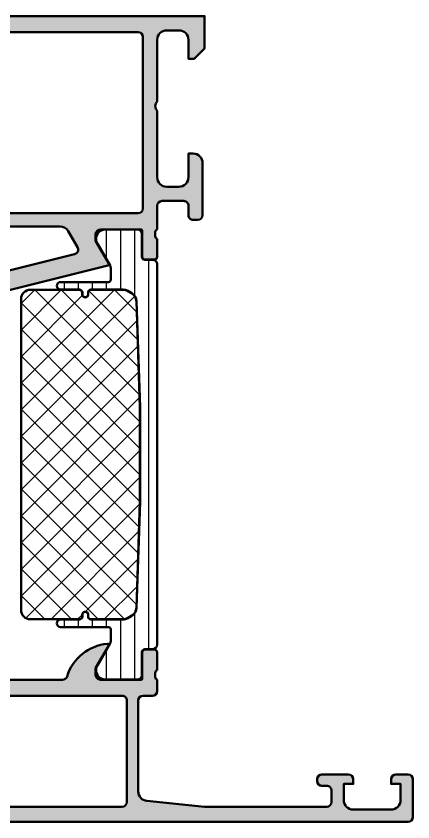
# Model space of a CAD drawing. Extents: x -30 to 68, y 0 to 85.
# Drawn here: x 26.1 to 68, y 0 to 85 of the extents above; entities that cross this region are included whole.
import ezdxf

# ---------------------------------------------------------------- set-up
doc = ezdxf.new("R2010")
doc.units = 0
for name, color, linetype, lineweight in [('0S-Alu contour', 7, 'Continuous', 50), ('0S-Alu hatch', 252, 'Continuous', 25), ('0S-Plastic contour', 254, 'Continuous', 50), ('0S-Plastic hatch', 253, 'Continuous', 25), ('0S-PT contour', 91, 'Continuous', 50), ('0S-PT hatch', 103, 'Continuous', 25)]:
    doc.layers.add(name, color=color, linetype=linetype, lineweight=lineweight)

# ---------------------------------------------------------------- blocks, each defined once
blk = doc.blocks.new('333200__865BCB11_FC68_4D85_B80E_18D8D9CD82C4_')
at = {"layer": '0S-Alu hatch'}
h = blk.add_hatch(color=256, dxfattribs=at)
edge = h.paths.add_edge_path()
edge.add_ellipse((-28.49997071521954, 83.50000000000003), major_axis=(-1.500000000000007, 0), ratio=1, start_angle=270.0000000000003, end_angle=360, ccw=False)
edge.add_line((-28.49997071521955, 85.00000000000003), (46, 85.00000000000001))
edge.add_line((46, 85.00000000000001), (46, 81.60000000000005))
edge.add_line((46, 81.60000000000005), (44.89999999999997, 80.50000000000001))
edge.add_line((44.89999999999997, 80.50000000000001), (44.30000000000006, 80.50000000000001))
edge.add_line((44.30000000000006, 80.50000000000001), (44.30000000000006, 82.50000000000006))
edge.add_arc((43.30000000000002, 82.49999999999999), 1.000000000000042, 0, 90.00000000000406)
edge.add_line((43.29999999999995, 83.50000000000003), (42.00000000000011, 83.50000000000003))
edge.add_arc((41.99999999999998, 82.49999999999991), 1.000000000000099, 89.99999999999265, 180)
edge.add_line((40.99999999999988, 82.49999999999991), (41, 76.00000000000001))
edge.add_arc((41.52499999999998, 75.50000000000001), 0.7249999999999835, 136.3971810272951, 223.6028189727048)
edge.add_line((41, 75.00000000000001), (41, 67.99999999999986))
edge.add_arc((41.9999999999998, 67.99999999999982), 0.999999999999801, 180, 269.9999999999984)
edge.add_line((41.99999999999977, 67.00000000000001), (43.29999999999995, 67.00000000000001))
edge.add_arc((43.30000000000004, 68.00000000000004), 1.000000000000028, 269.9999999999951, 360)
edge.add_line((44.30000000000006, 68.00000000000004), (44.30000000000006, 70.50000000000003))
edge.add_line((44.30000000000006, 70.50000000000003), (44.79999999999995, 70.50000000000001))
edge.add_ellipse((44.79999999999995, 69.50000000000001), major_axis=(-1, 0), ratio=1, start_angle=180, end_angle=270.0000000000004, ccw=False)
edge.add_line((45.79999999999995, 69.50000000000001), (45.80000000000007, 63.99999999999997))
edge.add_ellipse((45.30000000000014, 63.99999999999995), major_axis=(-0.499999999999929, 0), ratio=1, start_angle=90.00000000000489, end_angle=180, ccw=False)
edge.add_line((45.30000000000018, 63.50000000000003), (44.80000000000006, 63.50000000000003))
edge.add_ellipse((44.79999999999999, 63.99999999999995), major_axis=(-0.499999999999929, 0), ratio=1, start_angle=0, end_angle=90.00000000000807, ccw=False)
edge.add_line((44.30000000000006, 63.99999999999995), (44.30000000000006, 64.99999999999994))
edge.add_arc((43.79999999999998, 64.99999999999994), 0.5000000000000853, 0, 90.00000000000325)
edge.add_line((43.79999999999995, 65.50000000000003), (41.5, 65.50000000000006))
edge.add_arc((41.50000000000004, 65), 0.500000000000057, 90.0000000000057, 180)
edge.add_line((40.99999999999999, 65), (41, 62.49999999999992))
edge.add_arc((41.07883644654308, 62.23247940800697), 0.2788950563272897, 106.41987641951, 181.1645893741191)
edge.add_line((40.79999900000018, 62.22681100000849), (40.79999900000006, 61.77321700000831))
edge.add_arc((41.07886709564304, 61.76755634053125), 0.2789255417369589, 178.8371299271109, 253.5754054446349)
edge.add_line((40.99999999999988, 61.50001300000851), (41, 59.62000199999995))
edge.add_ellipse((40.69999999999998, 59.62000199999998), major_axis=(-0.3000000000000184, 0), ratio=1, start_angle=89.99999999999062, end_angle=180, ccw=False)
edge.add_line((40.69999999999993, 59.32000199999996), (39.72002568095741, 59.32000199999996))
edge.add_ellipse((39.72002568095727, 59.620002), major_axis=(-0.3000000000000398, 0), ratio=1, start_angle=0, end_angle=90.00000000002723, ccw=False)
edge.add_line((39.42002568095722, 59.620002), (39.42002568095722, 62.37999999999984))
edge.add_arc((39.3000256809571, 62.37999999999986), 0.1200000000001253, 0, 89.99999999994233)
edge.add_line((39.30002568095722, 62.49999999999999), (35, 62.49999999999997))
edge.add_arc((35, 61.99999999999997), 0.5, 90, 180)
edge.add_line((34.5, 61.99999999999997), (34.5, 61.30000000000018))
edge.add_line((34.5, 61.30000000000018), (35.8815776864451, 58.90682800542514))
edge.add_ellipse((35.7624848946392, 58.83807576189717), major_axis=(-0.1375135049740732, 0), ratio=1, start_angle=103.86020695477919, end_angle=209.9978307071001, ccw=False)
edge.add_line((35.7954267777078, 58.70456622519604), (10.9698395281797, 52.51485213686205))
edge.add_ellipse((10.8488785803799, 53.00000000000022), major_axis=(-0.5000000000001704, 0), ratio=1, start_angle=90.00000000000688, end_angle=103.9999999999917, ccw=False)
edge.add_line((10.84887858037996, 52.50000000000006), (8.00002928478034, 52.50000000000004))
edge.add_arc((8.000029284780238, 51.99999999999935), 0.5000000000006964, 89.99999999998862, 162.2515836439125)
edge.add_ellipse((2.761806043606386, 53.67660886184708), major_axis=(-4.999999999999328, 0), ratio=1, start_angle=95.62257755079702, end_angle=162.2515836439326, ccw=False)
edge.add_ellipse((3.238149069428742, 48.83811978464819), major_axis=(-0.1381197846482005, 0), ratio=1, start_angle=-30.000000000033026, end_angle=95.62257755078667, ccw=False)
edge.add_line((3.118533827158202, 48.90717967697235), (4.500029284780453, 51.29999999999995))
edge.add_line((4.500029284780453, 51.29999999999995), (4.500029284780453, 52.00000000000017))
edge.add_arc((4.000029284780573, 52.00000000000017), 0.4999999999998792, 0, 90.00000000000081)
edge.add_line((4.000029284780566, 52.50000000000004), (-0.2999963961769936, 52.5))
edge.add_arc((-0.2999963961769083, 52.38000000000014), 0.1199999999998553, 90.00000000004071, 180)
edge.add_line((-0.4199963961767637, 52.38000000000014), (-0.4199963961767708, 49.62000200000002))
edge.add_ellipse((-0.7199963961767651, 49.62000200000011), major_axis=(-0.2999999999999943, 0), ratio=1, start_angle=89.9999999999859, end_angle=180, ccw=False)
edge.add_line((-0.7199963961768391, 49.32000200000011), (-1.699970715219592, 49.32000200000013))
edge.add_ellipse((-1.699970715219613, 49.62000200000006), major_axis=(-0.2999999999999332, 0), ratio=1, start_angle=0, end_angle=90.00000000000409, ccw=False)
edge.add_line((-1.999970715219546, 49.62000200000006), (-1.999970715219546, 51.50001300000859))
edge.add_arc((-2.078837810862722, 51.76755634053147), 0.2789255417370918, 286.4245945553599, 361.1628700728982)
edge.add_line((-1.799969715219613, 51.77321700000859), (-1.799969715219617, 52.22681100000908))
edge.add_arc((-2.078807161762327, 52.23247940800746), 0.2788950563270969, 358.8354106259, 433.5801235805186)
edge.add_line((-1.999970715219431, 52.50000000000026), (-1.999970715219546, 57.50000000000004))
edge.add_ellipse((-1.499970715219482, 57.49999999999992), major_axis=(-0.500000000000065, 0), ratio=1, start_angle=269.99999999996834, end_angle=360, ccw=False)
edge.add_line((-1.499970715219205, 57.99999999999998), (-0.6999707152194788, 57.99999999999998))
edge.add_ellipse((-0.6999707152195621, 57.4999999999999), major_axis=(-0.5000000000000853, 0), ratio=1, start_angle=180, end_angle=269.99999999999045, ccw=False)
edge.add_line((-0.1999707152194787, 57.4999999999999), (-0.1999707152192513, 55.50000000000004))
edge.add_arc((0.3000292847808907, 55.50000000000014), 0.5000000000001421, 180, 270.0000000000097)
edge.add_line((0.3000292847809757, 55), (1.300029284780748, 55.00000000000001))
edge.add_line((1.300029284780748, 55.00000000000001), (1.800029284780634, 54.50000000000002))
edge.add_line((1.800029284780634, 54.50000000000002), (6.300029284779043, 54.50000000000028))
edge.add_arc((6.30002928477937, 55.00000000000155), 0.5000000000012648, 269.9999999999625, 360)
edge.add_line((6.800029284780634, 55.00000000000155), (6.800029284780634, 57.29999999999964))
edge.add_arc((6.300029284780578, 57.29999999999972), 0.500000000000057, 0, 89.99999999999349)
edge.add_line((6.300029284780634, 57.79999999999977), (3.80002928478018, 57.79999999999978))
edge.add_ellipse((3.800029284780284, 58.30000000000011), major_axis=(-0.5000000000003268, 0), ratio=1, start_angle=0, end_angle=89.99999999998812, ccw=False)
edge.add_line((3.300029284779952, 58.3000000000001), (3.300029284779952, 58.77766912531526))
edge.add_ellipse((3.800029284781705, 58.77766912531428), major_axis=(-0.5000000000017524, 0), ratio=1, start_angle=314.9999999998905, end_angle=360, ccw=False)
edge.add_line((3.446475894187869, 59.13122251590947), (3.800029284780634, 59.4999999999998))
edge.add_line((3.800029284780634, 59.4999999999998), (4.30002928478018, 59.49999999999987))
edge.add_line((4.30002928478018, 59.49999999999987), (4.300029284780066, 58.79999999999974))
edge.add_line((4.300029284780066, 58.79999999999974), (6.300029284780748, 58.79999999999974))
edge.add_arc((6.300029284780706, 59.29999999999967), 0.499999999999929, 270.0000000000049, 360)
edge.add_line((6.800029284780634, 59.29999999999967), (6.800029284780748, 74.69999999999953))
edge.add_arc((6.300029284780727, 74.69999999999965), 0.5000000000000214, 0, 89.99999999998452)
edge.add_line((6.300029284780862, 75.19999999999968), (4.300029284780066, 75.19999999999963))
edge.add_line((4.300029284780066, 75.19999999999963), (4.300029284780293, 74.49999999999952))
edge.add_line((4.300029284780293, 74.49999999999952), (3.800029284780521, 74.49999999999957))
edge.add_line((3.800029284780521, 74.49999999999957), (3.446475894187869, 74.86877748408993))
edge.add_ellipse((3.800029284782559, 75.22233087468548), major_axis=(-0.5000000000026111, 0), ratio=1, start_angle=0, end_angle=45.00000000006969, ccw=False)
edge.add_line((3.300029284779952, 75.22233087468547), (3.30002928478018, 75.69999999999978))
edge.add_ellipse((3.800029284780045, 75.69999999999986), major_axis=(-0.499999999999865, 0), ratio=1, start_angle=270.0000000000236, end_angle=360, ccw=False)
edge.add_line((3.800029284779839, 76.19999999999973), (6.300029284780521, 76.19999999999983))
edge.add_arc((6.300029284780563, 76.6999999999999), 0.500000000000071, 269.9999999999951, 360)
edge.add_line((6.800029284780634, 76.6999999999999), (6.800029284780407, 81.50000000000011))
edge.add_arc((5.300029284780535, 81.50000000000018), 1.499999999999872, 0, 90.00000000000055)
edge.add_line((5.300029284780521, 83.00000000000004), (1.800029284780521, 83.00000000000004))
edge.add_arc((1.800029284780549, 82.50000000000003), 0.5000000000000285, 90.00000000000325, 180)
edge.add_line((1.300029284780521, 82.50000000000003), (1.300029284780634, 79.50000000000001))
edge.add_ellipse((0.8000292847805894, 79.50000000000009), major_axis=(-0.5000000000000455, 0), ratio=1, start_angle=89.99999999999221, end_angle=180, ccw=False)
edge.add_line((0.800029284780521, 79.00000000000006), (0.3000292847805213, 79.00000000000001))
edge.add_arc((0.3000292847806349, 78.50000000000011), 0.4999999999998864, 90.00000000001303, 180)
edge.add_line((-0.1999707152192513, 78.50000000000011), (-0.199970715219365, 76.49999999999952))
edge.add_ellipse((-0.6999707152190834, 76.49999999999977), major_axis=(-0.4999999999997183, 0), ratio=1, start_angle=89.99999999996771, end_angle=180, ccw=False)
edge.add_line((-0.6999707152193652, 76.00000000000006), (-1.49997071521966, 76.00000000000001))
edge.add_ellipse((-1.499970715219614, 76.49999999999994), major_axis=(-0.499999999999929, 0), ratio=1, start_angle=0, end_angle=89.99999999999471, ccw=False)
edge.add_line((-1.999970715219546, 76.49999999999994), (-1.999970715219092, 81.00000000000021))
edge.add_ellipse((-1.499970715219373, 81.00000000000028), major_axis=(-0.4999999999997187, 0), ratio=1, start_angle=269.9999999999808, end_angle=360, ccw=False)
edge.add_line((-1.499970715219205, 81.50000000000001), (-1.199970715219251, 81.49999999999999))
edge.add_arc((-1.199970715219166, 81.99999999999979), 0.4999999999998011, 269.9999999999902, 360)
edge.add_line((-0.699970715219365, 81.99999999999979), (-0.699970715219365, 82.49999999999945))
edge.add_arc((-1.199970715219706, 82.49999999999969), 0.5000000000003411, 0, 89.99999999997395)
edge.add_line((-1.199970715219478, 83.00000000000001), (-20.49997071522, 82.99999999999962))
edge.add_arc((-20.49997071522005, 82.50000000000011), 0.4999999999995027, 89.99999999999511, 180)
edge.add_line((-20.99997071521955, 82.50000000000011), (-20.99997071521955, 82.00000000000006))
edge.add_arc((-20.49997071521946, 82.00000000000009), 0.5000000000000853, 180, 270.0000000000033)
edge.add_line((-20.49997071521943, 81.5), (-20.19997071521948, 81.50000000000001))
edge.add_ellipse((-20.19997071521948, 81.00000000000001), major_axis=(-0.5, 0), ratio=1, start_angle=90, end_angle=270, ccw=False)
edge.add_line((-20.19997071521948, 80.50000000000001), (-22.99997071521943, 80.50000000000001))
edge.add_ellipse((-22.99997071521949, 81.00000000000006), major_axis=(-0.500000000000057, 0), ratio=1, start_angle=0, end_angle=90.00000000000648, ccw=False)
edge.add_line((-23.49997071521955, 81.00000000000009), (-23.49997071521955, 81.50000000000001))
edge.add_line((-23.49997071521955, 81.50000000000001), (-22.49997071521955, 81.50000000000001))
edge.add_line((-22.49997071521955, 81.50000000000001), (-22.49997071521955, 82.50000000000007))
edge.add_arc((-23.49997071521952, 82.50000000000006), 0.9999999999999715, 0, 90.0000000000016)
edge.add_line((-23.49997071521955, 83.50000000000001), (-27.49997071521955, 83.50000000000001))
edge.add_arc((-27.49997071521958, 82.50000000000006), 0.9999999999999715, 89.99999999999837, 180)
edge.add_line((-28.49997071521955, 82.50000000000006), (-28.49997071521955, 81.50000000000001))
edge.add_line((-28.49997071521955, 81.50000000000001), (-27.49997071521955, 81.50000000000001))
edge.add_line((-27.49997071521955, 81.50000000000001), (-27.49997071521955, 81.00000000000004))
edge.add_ellipse((-27.99997071521956, 81.00000000000004), major_axis=(-0.5000000000000071, 0), ratio=1, start_angle=90.0000000000008, end_angle=180, ccw=False)
edge.add_line((-27.99997071521955, 80.50000000000001), (-29.99997071521955, 80.50000000000001))
edge.add_line((-29.99997071521955, 80.50000000000001), (-29.99997071521955, 83.49999999999999))
edge = h.paths.add_edge_path()
edge.add_line((39, 83.30000000000003), (8.900029284780885, 83.30000000000003))
edge.add_arc((8.9000292847809, 82.80000000000001), 0.5000000000000142, 90.0000000000016, 180)
edge.add_line((8.400029284780885, 82.80000000000001), (8.400029284780885, 64.7))
edge.add_arc((8.900029284780885, 64.7), 0.5, 180, 270)
edge.add_line((8.900029284780885, 64.2), (39, 64.2))
edge.add_arc((39, 64.7), 0.5, 270, 360)
edge.add_line((39.5, 64.7), (39.5, 82.79999999999998))
edge.add_arc((38.99999999999998, 82.80000000000001), 0.5000000000000142, 0, 89.99999999999837)
edge = h.paths.add_edge_path()
edge.add_line((30.74732420905275, 62.8), (8.900029284780771, 62.80000000000001))
edge.add_arc((8.9000292847807, 62.29999999999996), 0.5000000000000427, 89.99999999999186, 180)
edge.add_line((8.400029284780658, 62.29999999999996), (8.400029284780885, 56))
edge.add_arc((9.900029284780935, 56.00000000000006), 1.500000000000049, 180, 270.0000000000025)
edge.add_line((9.900029284780999, 54.50000000000001), (10.60330945857401, 54.5))
edge.add_arc((10.60330945857408, 54.99999999999963), 0.4999999999996306, 269.9999999999927, 283.9999999999924)
edge.add_line((10.72427040637376, 54.51485213686197), (32.27002938656142, 59.88681319313269))
edge.add_arc((32.14906843876162, 60.37196105627066), 0.4999999999999695, 283.9999999999973, 389.9978307071221)
edge.add_line((32.58209060566925, 60.62194466166629), (31.61336854286799, 62.29996721079146))
edge.add_arc((30.74732420905288, 61.80000000000013), 0.9999999999998621, 29.99783070713001, 90.00000000000733)
at = {"layer": '0S-Alu contour', "color": 7}
for points in [[(-28.49997071521955, 85.00000000000003), (46, 85.00000000000001), (46, 81.60000000000005), (44.89999999999997, 80.50000000000001), (44.30000000000006, 80.50000000000001), (44.30000000000006, 82.50000000000006)], [(-27.99997071521955, 80.50000000000001), (-29.99997071521955, 80.50000000000001), (-29.99997071521955, 83.49999999999999)], [(-23.49997071521955, 83.50000000000001), (-27.49997071521955, 83.50000000000001)], [(43.29999999999995, 83.50000000000003), (42.00000000000011, 83.50000000000003)], [(-28.49997071521955, 82.50000000000006), (-28.49997071521955, 81.50000000000001), (-27.49997071521955, 81.50000000000001), (-27.49997071521955, 81.00000000000004)], [(-23.49997071521955, 81.00000000000009), (-23.49997071521955, 81.50000000000001), (-22.49997071521955, 81.50000000000001), (-22.49997071521955, 82.50000000000007)], [(-20.99997071521955, 82.50000000000011), (-20.99997071521955, 82.00000000000006)], [(-1.199970715219478, 83.00000000000001), (-20.49997071522, 82.99999999999962)], [(-0.699970715219365, 81.99999999999979), (-0.699970715219365, 82.49999999999945)], [(1.300029284780521, 82.50000000000003), (1.300029284780634, 79.50000000000001)], [(5.300029284780521, 83.00000000000004), (1.800029284780521, 83.00000000000004)], [(8.400029284780885, 82.80000000000001), (8.400029284780885, 64.7)], [(39, 83.30000000000003), (8.900029284780885, 83.30000000000003)], [(39.5, 64.7), (39.5, 82.79999999999998)], [(40.99999999999988, 82.49999999999991), (41, 76.00000000000001)], [(-20.49997071521943, 81.5), (-20.19997071521948, 81.50000000000001)], [(-1.999970715219546, 76.49999999999994), (-1.999970715219092, 81.00000000000021)], [(-1.499970715219205, 81.50000000000001), (-1.199970715219251, 81.49999999999999)], [(6.800029284780634, 76.6999999999999), (6.800029284780407, 81.50000000000011)], [(-20.19997071521948, 80.50000000000001), (-22.99997071521943, 80.50000000000001)], [(-0.1999707152192513, 78.50000000000011), (-0.199970715219365, 76.49999999999952)], [(0.800029284780521, 79.00000000000006), (0.3000292847805213, 79.00000000000001)], [(-0.6999707152193652, 76.00000000000006), (-1.49997071521966, 76.00000000000001)], [(3.300029284779952, 75.22233087468547), (3.30002928478018, 75.69999999999978)], [(3.800029284779839, 76.19999999999973), (6.300029284780521, 76.19999999999983)], [(6.300029284780862, 75.19999999999968), (4.300029284780066, 75.19999999999963), (4.300029284780293, 74.49999999999952), (3.800029284780521, 74.49999999999957), (3.446475894187869, 74.86877748408993)], [(41, 75.00000000000001), (41, 67.99999999999986)], [(6.800029284780634, 59.29999999999967), (6.800029284780748, 74.69999999999953)], [(44.30000000000006, 68.00000000000004), (44.30000000000006, 70.50000000000003), (44.79999999999995, 70.50000000000001)], [(45.79999999999995, 69.50000000000001), (45.80000000000007, 63.99999999999997)], [(41.99999999999977, 67.00000000000001), (43.29999999999995, 67.00000000000001)], [(43.79999999999995, 65.50000000000003), (41.5, 65.50000000000006)], [(40.99999999999999, 65), (41, 62.49999999999992)], [(44.30000000000006, 63.99999999999995), (44.30000000000006, 64.99999999999994)], [(8.900029284780885, 64.2), (39, 64.2)], [(45.30000000000018, 63.50000000000003), (44.80000000000006, 63.50000000000003)], [(8.400029284780658, 62.29999999999996), (8.400029284780885, 56)], [(30.74732420905275, 62.8), (8.900029284780771, 62.80000000000001)], [(32.58209060566925, 60.62194466166629), (31.61336854286799, 62.29996721079146)], [(39.30002568095722, 62.49999999999999), (35, 62.49999999999997)], [(39.42002568095722, 59.620002), (39.42002568095722, 62.37999999999984)], [(40.79999900000018, 62.22681100000849), (40.79999900000006, 61.77321700000831)], [(34.5, 61.99999999999997), (34.5, 61.30000000000018), (35.8815776864451, 58.90682800542514)], [(40.99999999999988, 61.50001300000851), (41, 59.62000199999995)], [(10.72427040637376, 54.51485213686197), (32.27002938656142, 59.88681319313269)], [(3.300029284779952, 58.3000000000001), (3.300029284779952, 58.77766912531526)], [(3.446475894187869, 59.13122251590947), (3.800029284780634, 59.4999999999998), (4.30002928478018, 59.49999999999987), (4.300029284780066, 58.79999999999974), (6.300029284780748, 58.79999999999974)], [(35.7954267777078, 58.70456622519604), (10.9698395281797, 52.51485213686205)], [(40.69999999999993, 59.32000199999996), (39.72002568095741, 59.32000199999996)], [(-1.499970715219205, 57.99999999999998), (-0.6999707152194788, 57.99999999999998)], [(-1.999970715219431, 52.50000000000026), (-1.999970715219546, 57.50000000000004)], [(-0.1999707152194787, 57.4999999999999), (-0.1999707152192513, 55.50000000000004)], [(6.300029284780634, 57.79999999999977), (3.80002928478018, 57.79999999999978)], [(6.800029284780634, 55.00000000000155), (6.800029284780634, 57.29999999999964)], [(0.3000292847809757, 55), (1.300029284780748, 55.00000000000001), (1.800029284780634, 54.50000000000002), (6.300029284779043, 54.50000000000028)], [(9.900029284780999, 54.50000000000001), (10.60330945857401, 54.5)], [(-1.799969715219613, 51.77321700000859), (-1.799969715219617, 52.22681100000908)], [(-0.4199963961767637, 52.38000000000014), (-0.4199963961767708, 49.62000200000002)], [(4.000029284780566, 52.50000000000004), (-0.2999963961769936, 52.5)], [(3.118533827158202, 48.90717967697235), (4.500029284780453, 51.29999999999995), (4.500029284780453, 52.00000000000017)], [(10.84887858037996, 52.50000000000006), (8.00002928478034, 52.50000000000004)], [(-1.999970715219546, 49.62000200000006), (-1.999970715219546, 51.50001300000859)], [(-0.7199963961768391, 49.32000200000011), (-1.699970715219592, 49.32000200000013)]]:
    blk.add_lwpolyline(points, dxfattribs=at)
at = {"layer": '0S-Alu contour', "color": 7, "extrusion": (0, 0, -1)}
for centre, radius, start, end in [((28.49997071521954, 83.50000000000003), 1.500000000000007, 0, 89.99999999999973), ((27.99997071521956, 81.00000000000004), 0.5000000000000071, 180, 269.9999999999992), ((22.99997071521949, 81.00000000000006), 0.500000000000057, 269.9999999999935, 0), ((20.19997071521948, 81.00000000000001), 0.5, 90, 270), ((1.499970715219373, 81.00000000000028), 0.4999999999997187, 0, 90.00000000001921), ((-0.8000292847805894, 79.50000000000009), 0.5000000000000455, 180, 270.0000000000078), ((1.499970715219614, 76.49999999999994), 0.499999999999929, 270.0000000000053, 0), ((0.6999707152190834, 76.49999999999977), 0.4999999999997183, 180, 270.0000000000323), ((-3.800029284780045, 75.69999999999986), 0.499999999999865, 0, 89.9999999999764), ((-3.800029284782559, 75.22233087468548), 0.5000000000026111, 314.9999999999303, 0), ((-44.79999999999995, 69.50000000000001), 1, 89.99999999999959, 180), ((-44.79999999999999, 63.99999999999995), 0.499999999999929, 269.9999999999919, 0), ((-45.30000000000014, 63.99999999999995), 0.499999999999929, 180, 269.9999999999951), ((-39.72002568095727, 59.620002), 0.3000000000000398, 269.9999999999728, 0), ((-40.69999999999998, 59.62000199999998), 0.3000000000000185, 180, 270.0000000000094), ((-3.800029284781705, 58.77766912531428), 0.5000000000017524, 0, 45.0000000001095), ((-35.7624848946392, 58.83807576189717), 0.1375135049740732, 150.0021692928999, 256.1397930452208), ((1.499970715219482, 57.49999999999992), 0.500000000000065, 0, 90.00000000003165), ((0.6999707152195621, 57.4999999999999), 0.5000000000000853, 90.00000000000954, 180), ((-3.800029284780284, 58.30000000000011), 0.5000000000003268, 270.0000000000119, 0), ((-2.761806043606386, 53.67660886184708), 4.999999999999328, 197.7484163560674, 264.377422449203), ((-10.8488785803799, 53.00000000000022), 0.5000000000001704, 256.0000000000083, 269.9999999999931), ((1.699970715219613, 49.62000200000006), 0.2999999999999332, 269.9999999999959, 0), ((0.7199963961767651, 49.62000200000011), 0.2999999999999943, 180, 270.0000000000141), ((-3.238149069428742, 48.83811978464819), 0.1381197846482005, 264.3774224492133, 30.000000000033)]:
    blk.add_arc(centre, radius, start, end, dxfattribs=at)
at = {"layer": '0S-Alu contour', "color": 7}
for centre, radius, start, end in [((-27.49997071521958, 82.50000000000006), 0.9999999999999715, 89.99999999999837, 180), ((-23.49997071521952, 82.50000000000006), 0.9999999999999715, 0, 90.0000000000016), ((41.99999999999998, 82.49999999999991), 1.000000000000099, 89.99999999999265, 180), ((43.30000000000002, 82.49999999999999), 1.000000000000042, 0, 90.00000000000406), ((-20.49997071522005, 82.50000000000011), 0.4999999999995027, 89.99999999999511, 180), ((-1.199970715219706, 82.49999999999969), 0.5000000000003411, 0, 89.99999999997395), ((1.800029284780549, 82.50000000000003), 0.5000000000000285, 90.00000000000325, 180), ((5.300029284780535, 81.50000000000018), 1.499999999999872, 0, 90.00000000000055), ((8.9000292847809, 82.80000000000001), 0.5000000000000142, 90.0000000000016, 180), ((38.99999999999998, 82.80000000000001), 0.5000000000000142, 0, 89.99999999999837), ((-20.49997071521946, 82.00000000000009), 0.5000000000000853, 180, 270.0000000000033), ((-1.199970715219166, 81.99999999999979), 0.4999999999998011, 269.9999999999902, 0), ((0.3000292847806349, 78.50000000000011), 0.4999999999998864, 90.00000000001303, 180), ((6.300029284780563, 76.6999999999999), 0.500000000000071, 269.9999999999951, 0), ((41.52499999999998, 75.50000000000001), 0.7249999999999835, 136.3971810272951, 223.6028189727048), ((6.300029284780727, 74.69999999999965), 0.5000000000000214, 0, 89.99999999998452), ((41.9999999999998, 67.99999999999982), 0.999999999999801, 180, 269.9999999999984), ((43.30000000000004, 68.00000000000004), 1.000000000000028, 269.9999999999951, 0), ((41.50000000000004, 65), 0.500000000000057, 90.0000000000057, 180), ((43.79999999999998, 64.99999999999994), 0.5000000000000853, 0, 90.00000000000325), ((8.900029284780885, 64.7), 0.5, 180, 270), ((39, 64.7), 0.5, 270, 0), ((8.9000292847807, 62.29999999999996), 0.5000000000000427, 89.99999999999186, 180), ((30.74732420905288, 61.80000000000013), 0.9999999999998621, 29.99783070713001, 90.00000000000733), ((35, 61.99999999999997), 0.5, 90, 180), ((39.3000256809571, 62.37999999999986), 0.1200000000001253, 0, 89.99999999994233), ((41.07883644654308, 62.23247940800697), 0.2788950563272897, 106.41987641951, 181.1645893741191), ((41.07886709564304, 61.76755634053125), 0.2789255417369589, 178.8371299271109, 253.5754054446349), ((32.14906843876162, 60.37196105627066), 0.4999999999999695, 283.9999999999973, 29.99783070712208), ((6.300029284780706, 59.29999999999967), 0.499999999999929, 270.0000000000049, 0), ((6.300029284780578, 57.29999999999972), 0.500000000000057, 0, 89.99999999999349), ((0.3000292847808907, 55.50000000000014), 0.5000000000001421, 180, 270.0000000000097), ((9.900029284780935, 56.00000000000006), 1.500000000000049, 180, 270.0000000000025), ((6.30002928477937, 55.00000000000155), 0.5000000000012648, 269.9999999999625, 0), ((10.60330945857408, 54.99999999999963), 0.4999999999996306, 269.9999999999927, 283.9999999999924), ((-2.078807161762327, 52.23247940800746), 0.2788950563270969, 358.8354106259, 73.58012358051872), ((-0.2999963961769083, 52.38000000000014), 0.1199999999998553, 90.00000000004071, 180), ((4.000029284780573, 52.00000000000017), 0.4999999999998792, 0, 90.00000000000081), ((8.000029284780238, 51.99999999999935), 0.5000000000006964, 89.99999999998862, 162.2515836439125), ((-2.078837810862722, 51.76755634053147), 0.2789255417370918, 286.4245945553599, 1.162870072898135)]:
    blk.add_arc(centre, radius, start, end, dxfattribs=at)
blk = doc.blocks.new('345350__1DEC77CE_084C_4A21_AF90_62C5592C5F81_')
at = {"layer": '0S-Alu hatch'}
h = blk.add_hatch(color=256, dxfattribs=at)
edge = h.paths.add_edge_path()
edge.add_line((7.000276367180042, 1.000000012878446), (7.000276367180042, 0.5000000128784468))
edge.add_arc((7.500391118378033, 0.5001147334620317), 0.5001147643557833, 180.0131429938963, 269.9798609896767)
edge.add_line((7.500215332023778, 8e-16), (67.5, 1e-16))
edge.add_arc((67.5, 0.5000000000000002), 0.5000000000000001, 270, 360)
edge.add_line((68, 0.5000000000000002), (68, 4.5))
edge.add_arc((67.5, 4.5), 0.5, 0, 90)
edge.add_line((67.5, 5), (66.19999999999999, 5))
edge.add_arc((66.19999999999999, 4.5), 0.5, 90, 180)
edge.add_line((65.69999999999999, 4.5), (65.69999999999999, 4))
edge.add_line((65.69999999999999, 4), (66.69999999999999, 4))
edge.add_line((66.69999999999999, 4), (66.69999999999996, 2.299999999999997))
edge.add_ellipse((65.69999999999997, 2.299999999999987), major_axis=(-0.9999999999999857, 0), ratio=1, start_angle=89.9999999999992, end_angle=180, ccw=False)
edge.add_line((65.69999999999996, 1.299999999999997), (61.69999999999999, 1.299999999999982))
edge.add_ellipse((61.69999999999999, 2.299999999999983), major_axis=(-1.000000000000001, 0), ratio=1, start_angle=0, end_angle=90, ccw=False)
edge.add_line((60.69999999999999, 2.299999999999982), (60.69999999999999, 4))
edge.add_line((60.69999999999999, 4), (61.69999999999999, 4))
edge.add_line((61.69999999999999, 4), (61.69999999999999, 4.499999999999984))
edge.add_arc((61.19999999999999, 4.5), 0.5, 0, 90)
edge.add_line((61.19999999999999, 5), (58.4, 4.999999999999999))
edge.add_arc((58.4, 4.499999999999998), 0.5000000000000009, 90, 180)
edge.add_line((57.9, 4.499999999999998), (57.9, 4.299999999999982))
edge.add_arc((58.4, 4.299999999999982), 0.5, 180, 270)
edge.add_line((58.4, 3.799999999999982), (58.9, 3.799999999999982))
edge.add_ellipse((58.90000000000001, 3.299999999999988), major_axis=(-0.4999999999999947, 0), ratio=1, start_angle=180, end_angle=270.0000000000008, ccw=False)
edge.add_line((59.40000000000001, 3.299999999999982), (59.39999999999997, 2.099999999999981))
edge.add_ellipse((58.89999999999997, 2.099999999999974), major_axis=(-0.5, 0), ratio=1, start_angle=90, end_angle=180, ccw=False)
edge.add_line((58.89999999999997, 1.599999999999978), (45.9983668848607, 1.599999999999979))
edge.add_line((45.9983668848607, 1.599999999999979), (39.90086726378649, 2.209750724796321))
edge.add_ellipse((40.00036986780802, 3.204788067252843), major_axis=(-1.000000040545, 0), ratio=1, start_angle=1.5080649291121517e-05, end_angle=84.28947129819278, ccw=False)
edge.add_line((39.00036982726306, 3.204787804045858), (39.00036982726304, 12.79998738861467))
edge.add_ellipse((39.50041968100179, 12.79987268502243), major_axis=(-0.5000498668943465, 0), ratio=1, start_angle=270.0131427528001, end_angle=359.9868572472245, ccw=False)
edge.add_line((39.50030497740954, 13.29992253876117), (40.5, 13.29992253876117))
edge.add_arc((40.5, 13.79992253876117), 0.5, 270, 360)
edge.add_line((41, 13.79992253876117), (41, 15))
edge.add_ellipse((41.07883644654306, 15.26752059199312), major_axis=(-0.2788950563274436, 0), ratio=1, start_angle=-1.164589374096181, end_angle=73.58012358050541, ccw=False)
edge.add_line((40.79999899999999, 15.27318899999149), (40.79999899999999, 15.72678299999148))
edge.add_ellipse((41.07886709564314, 15.73244365946856), major_axis=(-0.2789255417371297, 0), ratio=1, start_angle=-73.57540544464831, end_angle=1.1628700728916215, ccw=False)
edge.add_line((41, 15.99998699999148), (41, 17.879998))
edge.add_arc((40.69999999999999, 17.879998), 0.3000000000000114, 0, 90)
edge.add_line((40.69999999999999, 18.17999800000001), (39.72002568095721, 18.179998))
edge.add_arc((39.72002568095721, 17.879998), 0.3000000000000007, 90, 180)
edge.add_line((39.42002568095721, 17.879998), (39.42002568095721, 15.11999999999999))
edge.add_ellipse((39.30002568095721, 15.12), major_axis=(-0.1199999999999974, 0), ratio=1, start_angle=90, end_angle=180, ccw=False)
edge.add_line((39.30002568095721, 15), (35.00000000000002, 15))
edge.add_ellipse((35.00000000000001, 15.49999999999999), major_axis=(-0.4999999999999965, 0), ratio=1, start_angle=0, end_angle=90.0000000000008, ccw=False)
edge.add_line((34.50000000000001, 15.5), (34.49999999999999, 16.2))
edge.add_line((34.49999999999999, 16.2), (35.88149545762237, 18.59282032302755))
edge.add_arc((35.76188021535172, 18.6618802153517), 0.1381197846482894, 330.0000000000001, 455.6225775507986)
edge.add_arc((36.23822324117386, 13.82339113815207), 5.000000000000113, 95.622577550794, 162.2515836439304)
edge.add_ellipse((31.00000000000005, 15.49999999999988), major_axis=(-0.4999999999998844, 0), ratio=1, start_angle=89.99999999999511, end_angle=162.2515836439256, ccw=False)
edge.add_line((31.00000000000001, 15), (7.999999999999992, 15))
edge.add_ellipse((8.000000000000023, 15.49999999999984), major_axis=(-0.4999999999998384, 0), ratio=1, start_angle=17.748416356065775, end_angle=89.99999999999648, ccw=False)
edge.add_arc((2.761776758826187, 13.82339113815201), 5.000000000000197, 17.74841635607066, 84.37742244920675)
edge.add_arc((3.23811978464829, 18.66188021535171), 0.138119784648294, 84.37742244921039, 209.9999999999989)
edge.add_line((3.11850454237763, 18.59282032302757), (4.500000000000007, 16.19999999999999))
edge.add_line((4.500000000000007, 16.19999999999999), (4.5, 15.5))
edge.add_ellipse((4, 15.50000000000001), major_axis=(-0.4999999999999992, 0), ratio=1, start_angle=89.9999999999983, end_angle=180, ccw=False)
edge.add_line((3.999999999999985, 15.00000000000001), (-0.3000256809571908, 15))
edge.add_ellipse((-0.3000256809571966, 15.12), major_axis=(-0.1199999999999992, 0), ratio=1, start_angle=0, end_angle=90.00000000000267, ccw=False)
edge.add_line((-0.4200256809571954, 15.12), (-0.4200256809571954, 17.879998))
edge.add_arc((-0.7200256809572068, 17.87999799999999), 0.3000000000000114, 0, 90)
edge.add_line((-0.7200256809572068, 18.17999800000001), (-1.699999999999988, 18.179998))
edge.add_arc((-1.700000000000002, 17.87999800000001), 0.2999999999999936, 89.99999999999729, 180)
edge.add_line((-1.999999999999996, 17.87999800000001), (-1.999999999999985, 15.99998699999149))
edge.add_ellipse((-2.078867095643157, 15.73244365946855), major_axis=(-0.2789255417371535, 0), ratio=1, start_angle=178.8371299271133, end_angle=253.5754054446447, ccw=False)
edge.add_line((-1.799998999999985, 15.72678299999149), (-1.799998999999985, 15.2731889999915))
edge.add_ellipse((-2.078836446543035, 15.26752059199313), major_axis=(-0.2788950563274373, 0), ratio=1, start_angle=106.41987641949041, end_angle=181.1645893740969, ccw=False)
edge.add_line((-2, 15.00000000000001), (-2.299680908210589, 15))
edge.add_arc((-2.299680908210589, 14.5), 0.5000000000000036, 90, 180)
edge.add_line((-2.799680908210593, 14.5), (-2.799680908210589, 13.79992253876117))
edge.add_arc((-2.29956618973938, 13.80003725723238), 0.5001147316285183, 180.0131427528032, 269.9868572472035)
edge.add_line((-2.299680908210547, 13.29992253876117), (-1.499693115241839, 13.29992253876117))
edge.add_ellipse((-1.499443254268492, 12.80017239973451), major_axis=(-0.4997502014883678, 0), ratio=1, start_angle=179.9713537287259, end_angle=270.02864627126036, ccw=False)
edge.add_line((-0.9996931152418397, 12.79992253876115), (-0.9996931152418255, 7.400020671848328))
edge.add_ellipse((-1.499713436076874, 7.400040992683379), major_axis=(-0.5000203212479685, 0), ratio=1, start_angle=90.0023285015335, end_angle=179.9976714983276, ccw=False)
edge.add_line((-1.499693115241825, 6.90002067184833), (-2.299680908210575, 6.900020671848325))
edge.add_arc((-2.299566189739365, 6.399905953377112), 0.5001147316285218, 90.01314275280141, 179.9868572471968)
edge.add_line((-2.799680908210579, 6.400020671848338), (-2.799680908210575, 5.999996257785828))
edge.add_arc((-2.299566189739365, 6.000110976257024), 0.5001147316285183, 180.0131427528032, 269.986857247197)
edge.add_line((-2.299680908210589, 5.499996257785815), (8.00027636718005, 5.499996257785825))
edge.add_ellipse((8.000276199942052, 4.999996090547827), major_axis=(-0.5000001672380266, 0), ratio=1, start_angle=180.0000191671709, end_angle=269.9999808359436, ccw=False)
edge.add_line((8.50027636718005, 4.999996257813003), (8.500276367180042, 1.499999953273801))
edge.add_line((8.500276367180042, 1.499999953273801), (7.500276367180042, 1.499999953273801))
edge.add_arc((7.500391085671957, 0.9998852347682088), 0.5001147316629067, 90.0131427551726, 179.9868504146385)
edge = h.paths.add_edge_path()
edge.add_line((0.7003190917894245, 13.29992253876117), (37.30035380553454, 13.29992253876116))
edge.add_ellipse((37.30048878729687, 12.80005752052349), major_axis=(-0.4998650364626666, 0), ratio=1, start_angle=179.9845280529183, end_angle=270.0154719470708, ccw=False)
edge.add_line((37.80035380553454, 12.79992253876116), (37.80035380553453, 2.099975658420646))
edge.add_ellipse((37.30025928519608, 2.100070059527233), major_axis=(-0.5000945292483385, 0), ratio=1, start_angle=90.0108291856593, end_angle=179.9891844747251, ccw=False)
edge.add_line((37.30035380553454, 1.5999755392113), (10.40030078124254, 1.5999755392113))
edge.add_ellipse((10.400395301581, 2.100070059527243), major_axis=(-0.5000945292483491, 0), ratio=1, start_angle=0.010815525275006621, end_angle=89.98917081434081, ccw=False)
edge.add_line((9.900300781242542, 2.099975658420602), (9.900300781242535, 5.400020670741937))
edge.add_arc((8.40030085426848, 5.400020744874273), 1.499999926974057, 2.8316468405e-06, 90.00000278938575)
edge.add_line((8.400300781242535, 6.900020671848325), (0.7003190917894245, 6.900020671848327))
edge.add_ellipse((0.7001505502649508, 7.39979111946681), major_axis=(-0.4997704760377753, 0), ratio=1, start_angle=-0.02631684688930136, end_angle=90.0193223062808, ccw=False)
edge.add_line((0.2003801269456744, 7.400020671848325), (0.2003801269456733, 12.79992253876121))
edge.add_ellipse((0.7001505502649508, 12.80015209114268), major_axis=(-0.4997704760377764, 0), ratio=1, start_angle=-90.01932230628069, end_angle=0.02631684688930136, ccw=False)
at = {"layer": '0S-Alu contour', "color": 7}
for points in [[(-1.999999999999996, 17.87999800000001), (-1.999999999999985, 15.99998699999149)], [(-0.7200256809572068, 18.17999800000001), (-1.699999999999988, 18.179998)], [(-0.4200256809571954, 15.12), (-0.4200256809571954, 17.879998)], [(3.11850454237763, 18.59282032302757), (4.500000000000007, 16.19999999999999), (4.5, 15.5)], [(34.50000000000001, 15.5), (34.49999999999999, 16.2), (35.88149545762237, 18.59282032302755)], [(39.42002568095721, 17.879998), (39.42002568095721, 15.11999999999999)], [(40.69999999999999, 18.17999800000001), (39.72002568095721, 18.179998)], [(41, 15.99998699999148), (41, 17.879998)], [(-1.799998999999985, 15.72678299999149), (-1.799998999999985, 15.2731889999915)], [(40.79999899999999, 15.27318899999149), (40.79999899999999, 15.72678299999148)], [(-2.799680908210593, 14.5), (-2.799680908210589, 13.79992253876117)], [(-2, 15.00000000000001), (-2.299680908210589, 15)], [(3.999999999999985, 15.00000000000001), (-0.3000256809571908, 15)], [(31.00000000000001, 15), (7.999999999999992, 15)], [(39.30002568095721, 15), (35.00000000000002, 15)], [(41, 13.79992253876117), (41, 15)], [(-2.299680908210547, 13.29992253876117), (-1.499693115241839, 13.29992253876117)], [(-0.9996931152418397, 12.79992253876115), (-0.9996931152418255, 7.400020671848328)], [(0.2003801269456744, 7.400020671848325), (0.2003801269456733, 12.79992253876121)], [(0.7003190917894245, 13.29992253876117), (37.30035380553454, 13.29992253876116)], [(37.80035380553454, 12.79992253876116), (37.80035380553453, 2.099975658420645)], [(39.00036982726306, 3.204787804045858), (39.00036982726304, 12.79998738861467)], [(39.50030497740954, 13.29992253876117), (40.5, 13.29992253876117)], [(-1.499693115241825, 6.90002067184833), (-2.299680908210575, 6.900020671848325)], [(8.400300781242535, 6.900020671848325), (0.7003190917894244, 6.900020671848327)], [(-2.799680908210579, 6.400020671848338), (-2.799680908210575, 5.999996257785828)], [(-2.299680908210589, 5.499996257785815), (8.00027636718005, 5.499996257785825)], [(9.900300781242542, 2.099975658420602), (9.900300781242535, 5.400020670741937)], [(8.50027636718005, 4.999996257813003), (8.500276367180042, 1.499999953273801), (7.500276367180042, 1.499999953273801)], [(57.9, 4.499999999999998), (57.9, 4.299999999999982)], [(61.19999999999999, 5), (58.4, 4.999999999999999)], [(60.69999999999999, 2.299999999999982), (60.69999999999999, 4), (61.69999999999999, 4), (61.69999999999999, 4.499999999999984)], [(65.69999999999999, 4.5), (65.69999999999999, 4), (66.69999999999999, 4), (66.69999999999996, 2.299999999999997)], [(67.5, 5), (66.19999999999999, 5)], [(68, 0.5000000000000002), (68, 4.5)], [(58.4, 3.799999999999982), (58.9, 3.799999999999982)], [(59.40000000000001, 3.299999999999982), (59.39999999999997, 2.099999999999981)], [(58.89999999999997, 1.599999999999978), (45.9983668848607, 1.599999999999979), (39.90086726378649, 2.209750724796321)], [(7.000276367180042, 1.000000012878446), (7.000276367180042, 0.5000000128784468)], [(37.30035380553454, 1.5999755392113), (10.40030078124254, 1.5999755392113)], [(65.69999999999996, 1.299999999999997), (61.69999999999999, 1.299999999999982)], [(7.500215332023778, 8e-16), (67.5, 1e-16)]]:
    blk.add_lwpolyline(points, dxfattribs=at)
for centre, radius, start, end in [((3.23811978464829, 18.66188021535171), 0.138119784648294, 84.37742244921039, 209.9999999999989), ((2.761776758826187, 13.82339113815201), 5.000000000000197, 17.74841635607066, 84.37742244920675), ((36.23822324117386, 13.82339113815207), 5.000000000000113, 95.622577550794, 162.2515836439304), ((35.76188021535172, 18.6618802153517), 0.1381197846482894, 330.0000000000001, 95.62257755079864), ((-1.700000000000002, 17.87999800000001), 0.2999999999999936, 89.99999999999729, 180), ((-0.7200256809572068, 17.87999799999999), 0.3000000000000114, 0, 90), ((39.72002568095721, 17.879998), 0.3000000000000007, 90, 180), ((40.69999999999999, 17.879998), 0.3000000000000114, 0, 90), ((-2.299680908210589, 14.5), 0.5000000000000036, 90, 180), ((-2.29956618973938, 13.80003725723238), 0.5001147316285183, 180.0131427528032, 269.9868572472035), ((40.5, 13.79992253876117), 0.5, 270, 0), ((-2.299566189739365, 6.399905953377112), 0.5001147316285218, 90.01314275280141, 179.9868572471968), ((8.40030085426848, 5.400020744874273), 1.499999926974057, 2.8316468405e-06, 90.00000278938575), ((-2.299566189739365, 6.000110976257024), 0.5001147316285183, 180.0131427528032, 269.986857247197), ((58.4, 4.499999999999998), 0.5000000000000009, 90, 180), ((58.4, 4.299999999999982), 0.5, 180, 270), ((61.19999999999999, 4.5), 0.5, 0, 90), ((66.19999999999999, 4.5), 0.5, 90, 180), ((67.5, 4.5), 0.5, 0, 90), ((7.500391085671957, 0.9998852347682088), 0.5001147316629067, 90.0131427551726, 179.9868504146385), ((7.500391118378033, 0.5001147334620317), 0.5001147643557833, 180.0131429938963, 269.9798609896767), ((67.5, 0.5000000000000002), 0.5000000000000001, 270, 0)]:
    blk.add_arc(centre, radius, start, end, dxfattribs=at)
at = {"layer": '0S-Alu contour', "color": 7, "extrusion": (0, 0, -1)}
for centre, radius, start, end in [((2.078867095643157, 15.73244365946855), 0.2789255417371535, 106.4245945553553, 181.1628700728868), ((-4, 15.50000000000001), 0.4999999999999992, 180, 270.0000000000017), ((-8.000000000000023, 15.49999999999984), 0.4999999999998384, 270.0000000000035, 342.2515836439342), ((-31.00000000000005, 15.49999999999988), 0.4999999999998844, 197.7484163560745, 270.0000000000049), ((-35.00000000000001, 15.49999999999999), 0.4999999999999965, 269.9999999999992, 0), ((-41.07886709564314, 15.73244365946856), 0.2789255417371297, 358.8371299271084, 73.57540544464841), ((2.078836446543035, 15.26752059199313), 0.2788950563274373, 178.8354106259031, 253.5801235805096), ((0.3000256809571966, 15.12), 0.1199999999999992, 269.9999999999973, 0), ((-39.30002568095721, 15.12), 0.1199999999999974, 180, 270), ((-41.07883644654306, 15.26752059199312), 0.2788950563274436, 286.4198764194946, 1.164589374096298), ((1.499443254268492, 12.80017239973451), 0.4997502014883678, 89.97135372873966, 180.0286462712742), ((-0.7001505502649508, 12.80015209114268), 0.4997704760377764, 359.9736831531107, 90.01932230628076), ((-37.30048878729687, 12.80005752052349), 0.4998650364626667, 89.98452805292918, 180.0154719470817), ((-39.50041968100179, 12.79987268502243), 0.5000498668943465, 0.0131427527754762, 89.98685724719992), ((1.499713436076874, 7.400040992683379), 0.5000203212479685, 180.0023285016724, 269.9976714984665), ((-0.7001505502649508, 7.39979111946681), 0.4997704760377754, 269.9806776937192, 0.0263168468893796), ((-8.000276199942052, 4.999996090547827), 0.5000001672380266, 90.00001916405645, 179.9999808328291), ((-58.90000000000001, 3.299999999999988), 0.4999999999999947, 89.9999999999992, 180), ((-40.00036986780802, 3.204788067252843), 1.000000040545, 275.7105287018072, 359.9999849193507), ((-10.400395301581, 2.100070059527243), 0.5000945292483491, 270.0108291856592, 359.989184474725), ((-37.30025928519608, 2.100070059527233), 0.5000945292483385, 180.010815525275, 269.9891708143407), ((-58.89999999999997, 2.099999999999974), 0.5, 180, 270), ((-61.69999999999999, 2.299999999999983), 1.000000000000001, 270, 0), ((-65.69999999999997, 2.299999999999987), 0.9999999999999857, 180, 270.0000000000008)]:
    blk.add_arc(centre, radius, start, end, dxfattribs=at)
blk = doc.blocks.new('284043__B681B7BE_BF41_4BCD_B483_FF584347A8B8___6E26C64A_43B7_476A_AF55_823829EDCD68_')
at = {"layer": '0S-Plastic hatch'}
h = blk.add_hatch(dxfattribs=at)
h.set_pattern_fill('ANSI31', color=256, scale=0.4680000000000001, angle=45, style=0)
h.set_pattern_definition([(90, (0, 0), (-1.4859, 0), [])])
edge = h.paths.add_edge_path()
edge.add_arc((40.50000000000001, 58.79000300000001), 0.4999999999999929, 0, 90.00000000000081)
edge.add_line((40.5, 59.29000300000001), (39.68966598775747, 59.29000300000001))
edge.add_ellipse((39.68966598775746, 59.59000300000001), major_axis=(-0.29999999999999, 0), ratio=1, start_angle=0, end_angle=90.00000000000267, ccw=False)
edge.add_line((39.38966598775747, 59.59000300000002), (39.39000061706369, 61.99000138293632))
edge.add_arc((38.89000463962508, 61.9900040225614), 0.4999959774455833, 359.9996975182267, 450.0003024811858)
edge.add_line((38.890002, 62.49000000000002), (35.41346050190054, 62.49000000000002))
edge.add_arc((35.55577115089189, 61.50018192527716), 0.9999960709244884, 98.18160805189974, 212.7270160998398)
edge.add_line((34.71451850190053, 60.95954700000001), (36.03303535485919, 58.67580850700997))
edge.add_ellipse((35.60002263812896, 58.42580853271048), major_axis=(-0.4999999999998428, 0), ratio=1, start_angle=180.0011750555892, end_angle=209.9999965993466, ccw=False)
edge.add_line((36.10002263802364, 58.42581878700493), (36.09999999998257, 57.19999999999997))
edge.add_ellipse((35.84999999998265, 57.19999999999997), major_axis=(-0.2499999999999218, 0), ratio=1, start_angle=90.00000000000159, end_angle=180, ccw=False)
edge.add_line((35.84999999998266, 56.95000000000004), (30.7999999999826, 56.95000000000004))
edge.add_arc((30.7999999999826, 56.55000000000004), 0.4000000000000057, 90, 270)
edge.add_line((30.7999999999826, 56.15000000000003), (32.79999999998258, 56.15000000000003))
edge.add_ellipse((32.7999999999826, 55.85000000000009), major_axis=(-0.2999999999999403, 0), ratio=1, start_angle=180, end_angle=270.00000000000273, ccw=False)
edge.add_line((33.09999999998254, 55.85000000000008), (33.09999999998257, 55.65000000000004))
edge.add_arc((33.39999999998255, 55.65000000000003), 0.2999999999999829, 180, 360)
edge.add_line((33.69999999998254, 55.65000000000003), (33.69999999998263, 55.85000000000002))
edge.add_ellipse((33.99999999998265, 55.85000000000001), major_axis=(-0.3000000000000184, 0), ratio=1, start_angle=270.00000000000676, end_angle=360, ccw=False)
edge.add_line((33.99999999998261, 56.15000000000003), (37.38179306875184, 56.14999999999955))
edge.add_ellipse((37.3817930687518, 55.14999999999943), major_axis=(-1.000000000000127, 0), ratio=1, start_angle=239.9999999995527, end_angle=269.99999999999795, ccw=False)
edge.add_line((37.88179306875863, 56.01602540378007), (38.31954447504786, 55.76328951151626))
edge.add_ellipse((37.81954447504107, 54.89726410773576), major_axis=(-0.9999999999999895, 0), ratio=1, start_angle=181.9517629630152, end_angle=239.9999999995503, ccw=False)
edge.add_line((38.81896432959475, 54.93132220991245), (39.2, 43.75000000000009))
edge.add_line((39.2, 43.75000000000009), (39.2, 33.74999999999992))
edge.add_line((39.2, 33.74999999999992), (38.81896030774426, 22.56855977067458))
edge.add_ellipse((37.8195444821581, 22.60273589637327), major_axis=(-0.9999999999999284, 0), ratio=1, start_angle=120.000000000466, end_angle=178.0414708482954, ccw=False)
edge.add_line((38.3195444821651, 21.73671049259296), (37.88179306875851, 21.48397459621974))
edge.add_ellipse((37.38179306875053, 22.34999999999946), major_axis=(-0.9999999999999059, 0), ratio=1, start_angle=90.0000000000012, end_angle=120.000000000531, ccw=False)
edge.add_line((37.38179306875056, 21.34999999999955), (33.99999999998263, 21.35000000000003))
edge.add_ellipse((33.99999999998262, 21.65000000000005), major_axis=(-0.300000000000022, 0), ratio=1, start_angle=0, end_angle=90.00000000000142, ccw=False)
edge.add_line((33.6999999999826, 21.65000000000006), (33.69999999998255, 21.85000000000002))
edge.add_arc((33.39999999998257, 21.85000000000002), 0.2999999999999758, 0, 180)
edge.add_line((33.0999999999826, 21.85000000000002), (33.09999999998254, 21.64999999999999))
edge.add_ellipse((32.79999999998259, 21.64999999999997), major_axis=(-0.2999999999999545, 0), ratio=1, start_angle=90, end_angle=180, ccw=False)
edge.add_line((32.79999999998259, 21.35000000000002), (30.79999999998261, 21.35000000000002))
edge.add_arc((30.79999999998261, 20.95000000000002), 0.4000000000000022, 90, 270)
edge.add_line((30.79999999998261, 20.55000000000001), (35.84999999998266, 20.55000000000001))
edge.add_ellipse((35.84999999998266, 20.3000000000001), major_axis=(-0.2499999999999147, 0), ratio=1, start_angle=180, end_angle=270, ccw=False)
edge.add_line((36.09999999998257, 20.3000000000001), (36.10002263802366, 19.07418121299592))
edge.add_ellipse((35.60002263812886, 19.07419146728959), major_axis=(-0.4999999999999475, 0), ratio=1, start_angle=150.0000034006506, end_angle=179.998824944721, ccw=False)
edge.add_line((36.03303535485917, 18.82419149299003), (34.71451850190053, 16.54045300000002))
edge.add_arc((35.55577115089187, 15.99981807472286), 0.9999960709244748, 147.2729839001591, 261.8183919481006)
edge.add_line((35.41346050190052, 15.01000000000001), (38.890002, 15.01000000000001))
edge.add_arc((38.89000463962508, 15.50999597743862), 0.4999959774455779, 269.9996975188141, 360.0003024817733)
edge.add_line((39.39000061706368, 15.50999861706882), (39.38966598775747, 17.90999700000001))
edge.add_ellipse((39.68966598775747, 17.90999700000001), major_axis=(-0.2999999999999971, 0), ratio=1, start_angle=270, end_angle=360, ccw=False)
edge.add_line((39.68966598775747, 18.20999700000001), (40.49999999999999, 18.20999700000001))
edge.add_arc((40.49999999999999, 18.70999700000001), 0.5, 270, 360)
edge.add_line((41, 18.70999700000001), (41, 58.79000300000001))
at = {"layer": '0S-Plastic contour', "color": 7}
for points in [[(38.890002, 62.49000000000002), (35.41346050190054, 62.49000000000002)], [(39.38966598775747, 59.59000300000002), (39.39000061706369, 61.99000138293632)], [(34.71451850190053, 60.95954700000001), (36.03303535485919, 58.67580850700997)], [(40.5, 59.29000300000001), (39.68966598775747, 59.29000300000001)], [(41, 18.70999700000001), (41, 58.79000300000001)], [(36.10002263802364, 58.42581878700493), (36.09999999998257, 57.19999999999997)], [(35.84999999998266, 56.95000000000004), (30.7999999999826, 56.95000000000004)], [(30.7999999999826, 56.15000000000003), (32.79999999998258, 56.15000000000003)], [(33.99999999998261, 56.15000000000003), (37.38179306875184, 56.14999999999955)], [(33.09999999998254, 55.85000000000008), (33.09999999998257, 55.65000000000004)], [(33.69999999998254, 55.65000000000003), (33.69999999998263, 55.85000000000002)], [(37.88179306875863, 56.01602540378007), (38.31954447504786, 55.76328951151626)], [(38.81896432959475, 54.93132220991245), (39.2, 43.75000000000009), (39.2, 33.74999999999992), (38.81896030774426, 22.56855977067458)], [(32.79999999998259, 21.35000000000002), (30.79999999998261, 21.35000000000002)], [(33.0999999999826, 21.85000000000002), (33.09999999998254, 21.64999999999999)], [(33.6999999999826, 21.65000000000006), (33.69999999998255, 21.85000000000002)], [(37.38179306875056, 21.34999999999955), (33.99999999998263, 21.35000000000003)], [(38.3195444821651, 21.73671049259296), (37.88179306875851, 21.48397459621974)], [(30.79999999998261, 20.55000000000001), (35.84999999998266, 20.55000000000001)], [(36.09999999998257, 20.3000000000001), (36.10002263802366, 19.07418121299592)], [(36.03303535485917, 18.82419149299003), (34.71451850190053, 16.54045300000002)], [(39.39000061706368, 15.50999861706882), (39.38966598775747, 17.90999700000001)], [(39.68966598775747, 18.20999700000001), (40.49999999999999, 18.20999700000001)], [(35.41346050190052, 15.01000000000001), (38.890002, 15.01000000000001)]]:
    blk.add_lwpolyline(points, dxfattribs=at)
for centre, radius, start, end in [((35.55577115089189, 61.50018192527716), 0.9999960709244884, 98.18160805189974, 212.7270160998398), ((38.89000463962508, 61.9900040225614), 0.4999959774455833, 359.9996975182267, 90.00030248118587), ((40.50000000000001, 58.79000300000001), 0.4999999999999929, 0, 90.00000000000081), ((30.7999999999826, 56.55000000000004), 0.4000000000000057, 90, 270), ((33.39999999998255, 55.65000000000003), 0.2999999999999829, 180, 0), ((33.39999999998257, 21.85000000000002), 0.2999999999999758, 0, 180), ((30.79999999998261, 20.95000000000002), 0.4000000000000022, 90, 270), ((40.49999999999999, 18.70999700000001), 0.5, 270, 0), ((35.55577115089187, 15.99981807472286), 0.9999960709244748, 147.2729839001591, 261.8183919481006), ((38.89000463962508, 15.50999597743862), 0.4999959774455779, 269.9996975188141, 0.0003024817733149)]:
    blk.add_arc(centre, radius, start, end, dxfattribs=at)
at = {"layer": '0S-Plastic contour', "color": 7, "extrusion": (0, 0, -1)}
for centre, radius, start, end in [((-39.68966598775746, 59.59000300000001), 0.29999999999999, 269.9999999999973, 0), ((-35.60002263812896, 58.42580853271048), 0.4999999999998428, 150.0000034006534, 179.9988249444108), ((-35.84999999998265, 57.19999999999997), 0.2499999999999218, 180, 269.9999999999984), ((-32.7999999999826, 55.85000000000009), 0.2999999999999403, 89.99999999999729, 180), ((-33.99999999998265, 55.85000000000001), 0.3000000000000185, 0, 89.99999999999324), ((-37.3817930687518, 55.14999999999943), 1.000000000000127, 90.00000000000205, 120.0000000004473), ((-37.81954447504107, 54.89726410773576), 0.9999999999999895, 120.0000000004497, 178.0482370369848), ((-37.8195444821581, 22.60273589637327), 0.9999999999999284, 181.9585291517046, 239.999999999534), ((-32.79999999998259, 21.64999999999997), 0.2999999999999545, 180, 270), ((-33.99999999998262, 21.65000000000005), 0.300000000000022, 269.9999999999986, 0), ((-37.38179306875053, 22.34999999999946), 0.9999999999999059, 239.999999999469, 269.9999999999988), ((-35.84999999998266, 20.3000000000001), 0.2499999999999147, 90, 180), ((-35.60002263812886, 19.07419146728959), 0.4999999999999475, 180.001175055279, 209.9999965993495), ((-39.68966598775747, 17.90999700000001), 0.2999999999999971, 0, 90)]:
    blk.add_arc(centre, radius, start, end, dxfattribs=at)
blk = doc.blocks.new('466570__70B8A477_3416_4F38_B2DB_F3F07013F3EF_')
at = {"layer": '0S-PT hatch'}
h = blk.add_hatch(dxfattribs=at)
h.set_pattern_fill('ANSI37', color=256, scale=0.625, angle=90, style=0)
h.set_pattern_definition([(135, (0, 0), (-1.403165018917055, -1.403165018917055), []), (225, (0, 0), (1.403165018917055, -1.403165018917055), [])])
edge = h.paths.add_edge_path()
edge.add_ellipse((27.60000000000003, 55.14999999999983), major_axis=(-0.9800000000000004, 0), ratio=1, start_angle=270.00000000000273, end_angle=360, ccw=False)
edge.add_line((27.59999999999998, 56.12999999999983), (32.79999999998258, 56.13000000000003))
edge.add_ellipse((32.79999999998258, 55.85000000000007), major_axis=(-0.2799999999999513, 0), ratio=1, start_angle=180, end_angle=270, ccw=False)
edge.add_line((33.07999999998254, 55.85000000000008), (33.07999999998257, 55.65000000000004))
edge.add_arc((33.39999999998255, 55.65000000000003), 0.3199999999999861, 180, 360)
edge.add_line((33.71999999998254, 55.65000000000003), (33.71999999998263, 55.85000000000001))
edge.add_ellipse((33.99999999998264, 55.85000000000001), major_axis=(-0.2800000000000082, 0), ratio=1, start_angle=270.0000000000058, end_angle=360, ccw=False)
edge.add_line((33.99999999998261, 56.13000000000003), (37.38179306875184, 56.12999999999956))
edge.add_ellipse((37.38179306875186, 55.14999999999962), major_axis=(-0.9799999999999327, 0), ratio=1, start_angle=239.9999999995496, end_angle=270.00000000000165, ccw=False)
edge.add_line((37.87179306875849, 55.99870489570446), (38.30954447504773, 55.74596900344065))
edge.add_ellipse((37.81954447504106, 54.89726410773574), major_axis=(-0.9800000000000041, 0), ratio=1, start_angle=181.9517629630161, end_angle=239.99999999955008, ccw=False)
edge.add_line((38.79897593250368, 54.93064104786892), (39.18000000000001, 43.74965932015641))
edge.add_line((39.18000000000001, 43.74965932015641), (39.18000000000001, 33.75034067984359))
edge.add_line((39.18000000000001, 33.75034067984359), (38.7989719106532, 22.56924093271811))
edge.add_ellipse((37.819546569253, 22.60273464351558), major_axis=(-0.9799978714466026, 0), ratio=1, start_angle=119.99993095022711, end_angle=178.0414017980536, ccw=False)
edge.add_line((38.30954448216495, 21.75403100066857), (37.87179306875837, 21.50129510429534))
edge.add_ellipse((37.38179306875053, 22.34999999999945), major_axis=(-0.979999999999895, 0), ratio=1, start_angle=90.0000000000017, end_angle=120.00000000053271, ccw=False)
edge.add_line((37.38179306875056, 21.36999999999956), (33.99999999998263, 21.37000000000003))
edge.add_ellipse((33.99999999998265, 21.65000000000007), major_axis=(-0.2800000000000402, 0), ratio=1, start_angle=0, end_angle=89.9999999999971, ccw=False)
edge.add_line((33.71999999998261, 21.65000000000006), (33.71999999998255, 21.85000000000003))
edge.add_arc((33.39999999998257, 21.85000000000002), 0.319999999999979, 0, 180)
edge.add_line((33.07999999998259, 21.85000000000002), (33.07999999998254, 21.64999999999999))
edge.add_ellipse((32.79999999998258, 21.64999999999999), major_axis=(-0.2799999999999656, 0), ratio=1, start_angle=90.0000000000029, end_angle=180, ccw=False)
edge.add_line((32.79999999998259, 21.37000000000002), (27.60000000000002, 21.37000000000008))
edge.add_ellipse((27.60000000000003, 22.35000000000008), major_axis=(-0.9800000000000004, 0), ratio=1, start_angle=0, end_angle=89.9999999999996, ccw=False)
edge.add_line((26.62000000000003, 22.35000000000008), (26.62000000000003, 55.14999999999983))
at = {"layer": '0S-PT contour', "color": 7}
for points in [[(27.59999999999998, 56.12999999999983), (32.79999999998258, 56.13000000000003)], [(33.99999999998261, 56.13000000000003), (37.38179306875184, 56.12999999999956)], [(33.07999999998254, 55.85000000000008), (33.07999999998257, 55.65000000000004)], [(33.71999999998254, 55.65000000000003), (33.71999999998263, 55.85000000000001)], [(37.87179306875849, 55.99870489570446), (38.30954447504773, 55.74596900344065)], [(26.62000000000003, 22.35000000000008), (26.62000000000003, 55.14999999999982)], [(38.79897593250368, 54.93064104786892), (39.18000000000001, 43.74965932015641), (39.18000000000001, 33.75034067984359), (38.7989719106532, 22.56924093271811)], [(32.79999999998259, 21.37000000000002), (27.60000000000002, 21.37000000000008)], [(33.07999999998259, 21.85000000000002), (33.07999999998254, 21.64999999999999)], [(33.71999999998261, 21.65000000000006), (33.71999999998255, 21.85000000000003)], [(37.38179306875056, 21.36999999999956), (33.99999999998263, 21.37000000000003)], [(38.30954448216495, 21.75403100066857), (37.87179306875837, 21.50129510429534)]]:
    blk.add_lwpolyline(points, dxfattribs=at)
at = {"layer": '0S-PT contour', "color": 7, "extrusion": (0, 0, -1)}
for centre, radius, start, end in [((-27.60000000000003, 55.14999999999983), 0.9800000000000004, 0, 89.99999999999729), ((-32.79999999998258, 55.85000000000007), 0.2799999999999514, 90, 180), ((-33.99999999998264, 55.85000000000001), 0.2800000000000082, 0, 89.99999999999419), ((-37.38179306875186, 55.14999999999962), 0.9799999999999329, 89.99999999999834, 120.0000000004504), ((-37.81954447504106, 54.89726410773574), 0.9800000000000041, 120.0000000004499, 178.0482370369839), ((-27.60000000000003, 22.35000000000008), 0.9800000000000004, 270.0000000000004, 0), ((-37.819546569253, 22.60273464351558), 0.9799978714466026, 181.9585982019464, 240.0000690497729), ((-32.79999999998258, 21.64999999999999), 0.2799999999999656, 180, 269.9999999999971), ((-33.99999999998265, 21.65000000000007), 0.2800000000000402, 270.0000000000029, 0), ((-37.38179306875053, 22.34999999999945), 0.979999999999895, 239.9999999994673, 269.9999999999983)]:
    blk.add_arc(centre, radius, start, end, dxfattribs=at)
at = {"layer": '0S-PT contour', "color": 7}
for centre, radius, start, end in [((33.39999999998255, 55.65000000000003), 0.3199999999999861, 180, 0), ((33.39999999998257, 21.85000000000002), 0.319999999999979, 0, 180)]:
    blk.add_arc(centre, radius, start, end, dxfattribs=at)
blk = doc.blocks.new('466570__79C9956B_7F84_4C29_B9F5_9ACE53AEACBC_')
at = {"layer": '0S-Alu contour', "color": 7}
for name in ['333200__865BCB11_FC68_4D85_B80E_18D8D9CD82C4_', '345350__1DEC77CE_084C_4A21_AF90_62C5592C5F81_']:
    blk.add_blockref(name, (0, 0), dxfattribs=at)
at = {"layer": '0S-Plastic contour', "color": 7}
blk.add_blockref('284043__B681B7BE_BF41_4BCD_B483_FF584347A8B8___6E26C64A_43B7_476A_AF55_823829EDCD68_', (0, 0), dxfattribs=at)
at = {"layer": '0S-PT contour', "color": 7}
blk.add_blockref('466570__70B8A477_3416_4F38_B2DB_F3F07013F3EF_', (0, 0), dxfattribs=at)

msp = doc.modelspace()

# ---------------------------------------------------------------- block references
at = {"layer": '0S-Alu contour', "color": 7}
msp.add_blockref('466570__79C9956B_7F84_4C29_B9F5_9ACE53AEACBC_', (0, 0), dxfattribs=at)

doc.saveas('drawing.dxf')
